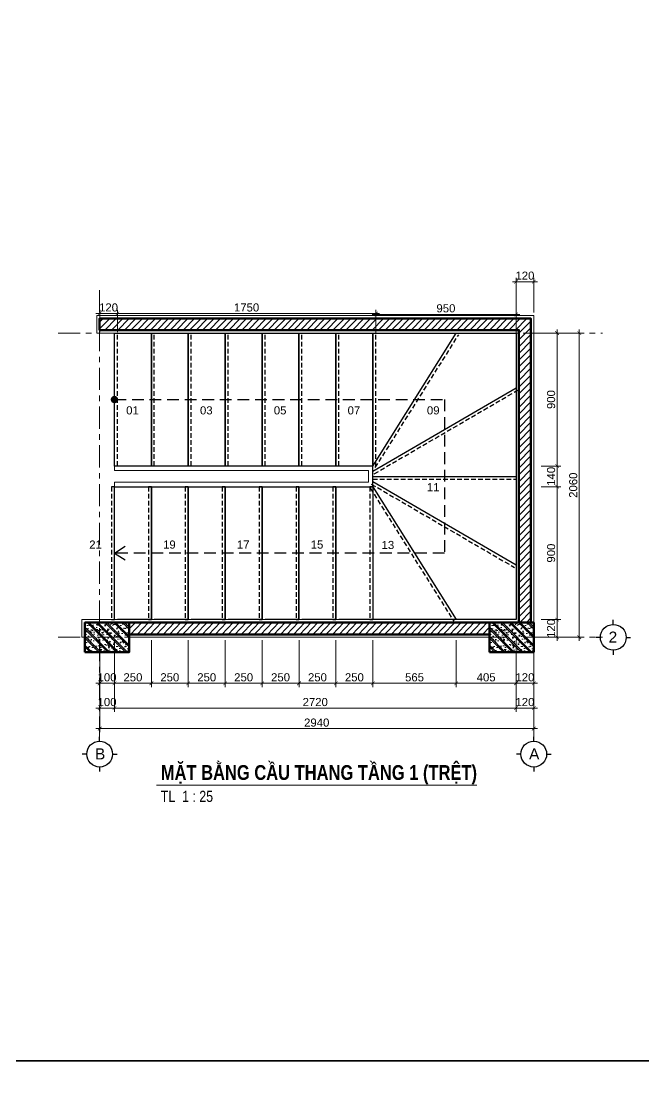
# Model space of a CAD drawing. Header units: millimetres. Extents: x 0 to 84000, y -29700 to 363007.
# Drawn here: x 42840 to 59707, y 147928 to 176658 of the extents above; entities that cross this region are included whole.
import ezdxf

# ---------------------------------------------------------------- set-up
doc = ezdxf.new("R2010")
doc.units = ezdxf.units.MM
doc.linetypes.add('DASHED', pattern=[19.05, 12.7, -6.35])
doc.linetypes.add('Grid Line', pattern=[10.5, 6, -1.5, 1.5, -1.5])
for name, color, linetype, lineweight in [('- Arc', 2, 'Continuous', 25), ('- Blur line', 8, 'Continuous', 13), ('- Border', 7, 'Continuous', 25), ('- Color 251', 251, 'Continuous', 13), ('- Column', 1, 'Continuous', 50), ('- Dash', 2, 'DASHED', 25), ('- Dims', 8, 'Continuous', 13), ('- Hatch', 251, 'Continuous', 13), ('- Text thin', 3, 'Continuous', 25), ('- Wall', 1, 'Continuous', 50), ('A-GLAZ', 151, 'Continuous', 18), ('G-ANNO-TTLB', 6, 'Continuous', 13), ('S-GRID', 1, 'Continuous', 13), ('S-GRID-IDEN', 1, 'Continuous', 25)]:
    doc.layers.add(name, color=color, linetype=linetype, lineweight=lineweight)
doc.layers.add('G-ANNO-NPLT', color=191, linetype='Continuous', plot=False)
doc.styles.add('Arial', font='arial.ttf')
doc.styles.add('Arial_4', font='arial.ttf', dxfattribs={"width": 0.8, "height": 3})
doc.styles.add('Arial_B_4', font='arialbd.ttf', dxfattribs={"width": 0.8, "height": 4})
doc.styles.add('R-Arial', font='arial.ttf')
doc.dimstyles.new('SC-25-100', dxfattribs={"dimtxt": 220, "dimasz": 100, "dimexe": 100, "dimexo": 200, "dimgap": 50, "dimtad": 1, "dimdec": 0, "dimlfac": 0.25, "dimzin": 0, "dimdsep": 46, "dimtxsty": 'R-Arial', "dimblk": 'ARCHTICK', "dimcen": 0.5, "dimdle": 100, "dimclrd": 256, "dimclre": 256, "dimclrt": 4, "dimadec": 0, "dimazin": 0, "dimtfac": 1, "dimtdec": 0, "dimtix": 1, "dimtmove": 0, "dimatfit": 3, "dimfxl": 1, "dimtolj": 1, "dimtzin": 0, "dimlwd": -1, "dimlwe": -1, "dimarcsym": 0})

# ---------------------------------------------------------------- blocks, each defined once
blk = doc.blocks.new('Grid - Gird_A3-A4-1669209-CD_MẶT ĐỨNG TRỤC C-A')
at = {"layer": 'S-GRID-IDEN'}
for p, q in [((-3520, -1552), (-3520, -1492)), ((-3695, -1727), (-3755, -1727)), ((-3345, -1727), (-3285, -1727)), ((-3520, -1902), (-3520, -1962))]:
    blk.add_line(p, q, dxfattribs=at)
blk.add_circle((-3520, -1727), 175, dxfattribs=at)
blk = doc.blocks.new('_ArchTick')
at = {"color": 0, "linetype": 'ByBlock', "const_width": 0.15}
blk.add_lwpolyline([(-0.5, -0.5), (0.5, 0.5)], dxfattribs=at)
blk = doc.blocks.new('*D331')
at = {"layer": '- Dims', "ltscale": 100, "transparency": 16777216}
for p, q in [((44966, 159893), (44966, 158622)), ((45366, 159893), (45366, 158622)), ((44966, 158722), (44866, 158722)), ((44966, 158722), (45366, 158722)), ((45366, 158722), (45466, 158722))]:
    blk.add_line(p, q, dxfattribs=at)
at = {"layer": 'Defpoints', "color": 0, "ltscale": 100, "transparency": 16777216}
for p in [(44966, 160093), (45366, 160093), (45366, 158722)]:
    blk.add_point(p, dxfattribs=at)
at = {"layer": '- Dims', "ltscale": 100, "transparency": 16777216, "xscale": 100, "yscale": 100, "zscale": 100}
blk.add_blockref('_ArchTick', (44966, 158722), dxfattribs=at)
at = {"layer": '- Dims', "ltscale": 100, "transparency": 16777216, "xscale": 100, "yscale": 100, "zscale": 100, "rotation": 180}
blk.add_blockref('_ArchTick', (45366, 158722), dxfattribs=at)
at = {"layer": '- Dims', "color": 4, "ltscale": 100, "transparency": 16777216, "insert": (45166, 158884), "char_height": 220, "attachment_point": 5, "style": 'R-Arial'}
blk.add_mtext('\\A1;100', dxfattribs=at)
blk = doc.blocks.new('*D332')
at = {"layer": '- Dims', "ltscale": 100, "transparency": 16777216}
for p, q in [((45366, 159893), (45366, 158622)), ((46366, 159893), (46366, 158622)), ((45266, 158722), (46466, 158722))]:
    blk.add_line(p, q, dxfattribs=at)
at = {"layer": 'Defpoints', "color": 0, "ltscale": 100, "transparency": 16777216}
for p in [(45366, 160093), (46366, 160093), (46366, 158722)]:
    blk.add_point(p, dxfattribs=at)
at = {"layer": '- Dims', "ltscale": 100, "transparency": 16777216, "xscale": 100, "yscale": 100, "zscale": 100, "rotation": 180}
blk.add_blockref('_ArchTick', (45366, 158722), dxfattribs=at)
at = {"layer": '- Dims', "ltscale": 100, "transparency": 16777216, "xscale": 100, "yscale": 100, "zscale": 100}
blk.add_blockref('_ArchTick', (46366, 158722), dxfattribs=at)
at = {"layer": '- Dims', "color": 4, "ltscale": 100, "transparency": 16777216, "insert": (45866, 158884), "char_height": 220, "attachment_point": 5, "style": 'R-Arial'}
blk.add_mtext('\\A1;250', dxfattribs=at)
blk = doc.blocks.new('*D333')
at = {"layer": '- Dims', "ltscale": 100, "transparency": 16777216}
for p, q in [((46366, 159893), (46366, 158622)), ((47366, 159893), (47366, 158622)), ((46266, 158722), (47466, 158722))]:
    blk.add_line(p, q, dxfattribs=at)
at = {"layer": 'Defpoints', "color": 0, "ltscale": 100, "transparency": 16777216}
for p in [(46366, 160093), (47366, 160093), (47366, 158722)]:
    blk.add_point(p, dxfattribs=at)
at = {"layer": '- Dims', "ltscale": 100, "transparency": 16777216, "xscale": 100, "yscale": 100, "zscale": 100, "rotation": 180}
blk.add_blockref('_ArchTick', (46366, 158722), dxfattribs=at)
at = {"layer": '- Dims', "ltscale": 100, "transparency": 16777216, "xscale": 100, "yscale": 100, "zscale": 100}
blk.add_blockref('_ArchTick', (47366, 158722), dxfattribs=at)
at = {"layer": '- Dims', "color": 4, "ltscale": 100, "transparency": 16777216, "insert": (46866, 158884), "char_height": 220, "attachment_point": 5, "style": 'R-Arial'}
blk.add_mtext('\\A1;250', dxfattribs=at)
blk = doc.blocks.new('*D334')
at = {"layer": '- Dims', "ltscale": 100, "transparency": 16777216}
for p, q in [((47366, 159893), (47366, 158622)), ((48366, 159893), (48366, 158622)), ((47266, 158722), (48466, 158722))]:
    blk.add_line(p, q, dxfattribs=at)
at = {"layer": 'Defpoints', "color": 0, "ltscale": 100, "transparency": 16777216}
for p in [(47366, 160093), (48366, 160093), (48366, 158722)]:
    blk.add_point(p, dxfattribs=at)
at = {"layer": '- Dims', "ltscale": 100, "transparency": 16777216, "xscale": 100, "yscale": 100, "zscale": 100, "rotation": 180}
blk.add_blockref('_ArchTick', (47366, 158722), dxfattribs=at)
at = {"layer": '- Dims', "ltscale": 100, "transparency": 16777216, "xscale": 100, "yscale": 100, "zscale": 100}
blk.add_blockref('_ArchTick', (48366, 158722), dxfattribs=at)
at = {"layer": '- Dims', "color": 4, "ltscale": 100, "transparency": 16777216, "insert": (47866, 158884), "char_height": 220, "attachment_point": 5, "style": 'R-Arial'}
blk.add_mtext('\\A1;250', dxfattribs=at)
blk = doc.blocks.new('*D335')
at = {"layer": '- Dims', "ltscale": 100, "transparency": 16777216}
for p, q in [((48366, 159893), (48366, 158622)), ((49366, 159893), (49366, 158622)), ((48266, 158722), (49466, 158722))]:
    blk.add_line(p, q, dxfattribs=at)
at = {"layer": 'Defpoints', "color": 0, "ltscale": 100, "transparency": 16777216}
for p in [(48366, 160093), (49366, 160093), (49366, 158722)]:
    blk.add_point(p, dxfattribs=at)
at = {"layer": '- Dims', "ltscale": 100, "transparency": 16777216, "xscale": 100, "yscale": 100, "zscale": 100, "rotation": 180}
blk.add_blockref('_ArchTick', (48366, 158722), dxfattribs=at)
at = {"layer": '- Dims', "ltscale": 100, "transparency": 16777216, "xscale": 100, "yscale": 100, "zscale": 100}
blk.add_blockref('_ArchTick', (49366, 158722), dxfattribs=at)
at = {"layer": '- Dims', "color": 4, "ltscale": 100, "transparency": 16777216, "insert": (48866, 158884), "char_height": 220, "attachment_point": 5, "style": 'R-Arial'}
blk.add_mtext('\\A1;250', dxfattribs=at)
blk = doc.blocks.new('*D336')
at = {"layer": '- Dims', "ltscale": 100, "transparency": 16777216}
for p, q in [((49366, 159893), (49366, 158622)), ((50366, 159893), (50366, 158622)), ((49266, 158722), (50466, 158722))]:
    blk.add_line(p, q, dxfattribs=at)
at = {"layer": 'Defpoints', "color": 0, "ltscale": 100, "transparency": 16777216}
for p in [(49366, 160093), (50366, 160093), (50366, 158722)]:
    blk.add_point(p, dxfattribs=at)
at = {"layer": '- Dims', "ltscale": 100, "transparency": 16777216, "xscale": 100, "yscale": 100, "zscale": 100, "rotation": 180}
blk.add_blockref('_ArchTick', (49366, 158722), dxfattribs=at)
at = {"layer": '- Dims', "ltscale": 100, "transparency": 16777216, "xscale": 100, "yscale": 100, "zscale": 100}
blk.add_blockref('_ArchTick', (50366, 158722), dxfattribs=at)
at = {"layer": '- Dims', "color": 4, "ltscale": 100, "transparency": 16777216, "insert": (49866, 158884), "char_height": 220, "attachment_point": 5, "style": 'R-Arial'}
blk.add_mtext('\\A1;250', dxfattribs=at)
blk = doc.blocks.new('*D337')
at = {"layer": '- Dims', "ltscale": 100, "transparency": 16777216}
for p, q in [((50366, 159893), (50366, 158622)), ((51366, 159893), (51366, 158622)), ((50266, 158722), (51466, 158722))]:
    blk.add_line(p, q, dxfattribs=at)
at = {"layer": 'Defpoints', "color": 0, "ltscale": 100, "transparency": 16777216}
for p in [(50366, 160093), (51366, 160093), (51366, 158722)]:
    blk.add_point(p, dxfattribs=at)
at = {"layer": '- Dims', "ltscale": 100, "transparency": 16777216, "xscale": 100, "yscale": 100, "zscale": 100, "rotation": 180}
blk.add_blockref('_ArchTick', (50366, 158722), dxfattribs=at)
at = {"layer": '- Dims', "ltscale": 100, "transparency": 16777216, "xscale": 100, "yscale": 100, "zscale": 100}
blk.add_blockref('_ArchTick', (51366, 158722), dxfattribs=at)
at = {"layer": '- Dims', "color": 4, "ltscale": 100, "transparency": 16777216, "insert": (50866, 158884), "char_height": 220, "attachment_point": 5, "style": 'R-Arial'}
blk.add_mtext('\\A1;250', dxfattribs=at)
blk = doc.blocks.new('*D338')
at = {"layer": '- Dims', "ltscale": 100, "transparency": 16777216}
for p, q in [((51366, 159893), (51366, 158622)), ((52366, 159893), (52366, 158622)), ((51266, 158722), (52466, 158722))]:
    blk.add_line(p, q, dxfattribs=at)
at = {"layer": 'Defpoints', "color": 0, "ltscale": 100, "transparency": 16777216}
for p in [(51366, 160093), (52366, 160093), (52366, 158722)]:
    blk.add_point(p, dxfattribs=at)
at = {"layer": '- Dims', "ltscale": 100, "transparency": 16777216, "xscale": 100, "yscale": 100, "zscale": 100, "rotation": 180}
blk.add_blockref('_ArchTick', (51366, 158722), dxfattribs=at)
at = {"layer": '- Dims', "ltscale": 100, "transparency": 16777216, "xscale": 100, "yscale": 100, "zscale": 100}
blk.add_blockref('_ArchTick', (52366, 158722), dxfattribs=at)
at = {"layer": '- Dims', "color": 4, "ltscale": 100, "transparency": 16777216, "insert": (51866, 158884), "char_height": 220, "attachment_point": 5, "style": 'R-Arial'}
blk.add_mtext('\\A1;250', dxfattribs=at)
blk = doc.blocks.new('*D339')
at = {"layer": '- Dims', "ltscale": 100, "transparency": 16777216}
for p, q in [((52366, 159893), (52366, 158622)), ((54626, 159893), (54626, 158622)), ((52266, 158722), (54726, 158722))]:
    blk.add_line(p, q, dxfattribs=at)
at = {"layer": 'Defpoints', "color": 0, "ltscale": 100, "transparency": 16777216}
for p in [(52366, 160093), (54626, 160093), (54626, 158722)]:
    blk.add_point(p, dxfattribs=at)
at = {"layer": '- Dims', "ltscale": 100, "transparency": 16777216, "xscale": 100, "yscale": 100, "zscale": 100, "rotation": 180}
blk.add_blockref('_ArchTick', (52366, 158722), dxfattribs=at)
at = {"layer": '- Dims', "ltscale": 100, "transparency": 16777216, "xscale": 100, "yscale": 100, "zscale": 100}
blk.add_blockref('_ArchTick', (54626, 158722), dxfattribs=at)
at = {"layer": '- Dims', "color": 4, "ltscale": 100, "transparency": 16777216, "insert": (53496, 158884), "char_height": 220, "attachment_point": 5, "style": 'R-Arial'}
blk.add_mtext('\\A1;565', dxfattribs=at)
blk = doc.blocks.new('*D340')
at = {"layer": '- Dims', "ltscale": 100, "transparency": 16777216}
for p, q in [((54626, 159893), (54626, 158622)), ((56246, 159893), (56246, 158622)), ((54526, 158722), (56346, 158722))]:
    blk.add_line(p, q, dxfattribs=at)
at = {"layer": 'Defpoints', "color": 0, "ltscale": 100, "transparency": 16777216}
for p in [(54626, 160093), (56246, 160093), (56246, 158722)]:
    blk.add_point(p, dxfattribs=at)
at = {"layer": '- Dims', "ltscale": 100, "transparency": 16777216, "xscale": 100, "yscale": 100, "zscale": 100, "rotation": 180}
blk.add_blockref('_ArchTick', (54626, 158722), dxfattribs=at)
at = {"layer": '- Dims', "ltscale": 100, "transparency": 16777216, "xscale": 100, "yscale": 100, "zscale": 100}
blk.add_blockref('_ArchTick', (56246, 158722), dxfattribs=at)
at = {"layer": '- Dims', "color": 4, "ltscale": 100, "transparency": 16777216, "insert": (55436, 158884), "char_height": 220, "attachment_point": 5, "style": 'R-Arial'}
blk.add_mtext('\\A1;405', dxfattribs=at)
blk = doc.blocks.new('*D341')
at = {"layer": '- Dims', "ltscale": 100, "transparency": 16777216}
for p, q in [((56246, 159893), (56246, 158622)), ((56726, 159893), (56726, 158622)), ((56246, 158722), (56146, 158722)), ((56246, 158722), (56726, 158722)), ((56726, 158722), (56826, 158722))]:
    blk.add_line(p, q, dxfattribs=at)
at = {"layer": 'Defpoints', "color": 0, "ltscale": 100, "transparency": 16777216}
for p in [(56246, 160093), (56726, 160093), (56726, 158722)]:
    blk.add_point(p, dxfattribs=at)
at = {"layer": '- Dims', "ltscale": 100, "transparency": 16777216, "xscale": 100, "yscale": 100, "zscale": 100}
blk.add_blockref('_ArchTick', (56246, 158722), dxfattribs=at)
at = {"layer": '- Dims', "ltscale": 100, "transparency": 16777216, "xscale": 100, "yscale": 100, "zscale": 100, "rotation": 180}
blk.add_blockref('_ArchTick', (56726, 158722), dxfattribs=at)
at = {"layer": '- Dims', "color": 4, "ltscale": 100, "transparency": 16777216, "insert": (56486, 158884), "char_height": 220, "attachment_point": 5, "style": 'R-Arial'}
blk.add_mtext('\\A1;120', dxfattribs=at)
blk = doc.blocks.new('*D342')
at = {"layer": '- Dims', "ltscale": 100, "transparency": 16777216}
for p, q in [((44966, 159893), (44966, 157952)), ((45366, 159893), (45366, 157952)), ((44966, 158052), (44866, 158052)), ((44966, 158052), (45366, 158052)), ((45366, 158052), (45466, 158052))]:
    blk.add_line(p, q, dxfattribs=at)
at = {"layer": 'Defpoints', "color": 0, "ltscale": 100, "transparency": 16777216}
for p in [(44966, 160093), (45366, 160093), (45366, 158052)]:
    blk.add_point(p, dxfattribs=at)
at = {"layer": '- Dims', "ltscale": 100, "transparency": 16777216, "xscale": 100, "yscale": 100, "zscale": 100}
blk.add_blockref('_ArchTick', (44966, 158052), dxfattribs=at)
at = {"layer": '- Dims', "ltscale": 100, "transparency": 16777216, "xscale": 100, "yscale": 100, "zscale": 100, "rotation": 180}
blk.add_blockref('_ArchTick', (45366, 158052), dxfattribs=at)
at = {"layer": '- Dims', "color": 4, "ltscale": 100, "transparency": 16777216, "insert": (45166, 158214), "char_height": 220, "attachment_point": 5, "style": 'R-Arial'}
blk.add_mtext('\\A1;100', dxfattribs=at)
blk = doc.blocks.new('*D343')
at = {"layer": '- Dims', "ltscale": 100, "transparency": 16777216}
for p, q in [((45366, 159893), (45366, 157952)), ((56246, 159893), (56246, 157952)), ((45266, 158052), (56346, 158052))]:
    blk.add_line(p, q, dxfattribs=at)
at = {"layer": 'Defpoints', "color": 0, "ltscale": 100, "transparency": 16777216}
for p in [(45366, 160093), (56246, 160093), (56246, 158052)]:
    blk.add_point(p, dxfattribs=at)
at = {"layer": '- Dims', "ltscale": 100, "transparency": 16777216, "xscale": 100, "yscale": 100, "zscale": 100, "rotation": 180}
blk.add_blockref('_ArchTick', (45366, 158052), dxfattribs=at)
at = {"layer": '- Dims', "ltscale": 100, "transparency": 16777216, "xscale": 100, "yscale": 100, "zscale": 100}
blk.add_blockref('_ArchTick', (56246, 158052), dxfattribs=at)
at = {"layer": '- Dims', "color": 4, "ltscale": 100, "transparency": 16777216, "insert": (50806, 158214), "char_height": 220, "attachment_point": 5, "style": 'R-Arial'}
blk.add_mtext('\\A1;2720', dxfattribs=at)
blk = doc.blocks.new('*D344')
at = {"layer": '- Dims', "ltscale": 100, "transparency": 16777216}
for p, q in [((56246, 159893), (56246, 157952)), ((56726, 159893), (56726, 157952)), ((56246, 158052), (56146, 158052)), ((56246, 158052), (56726, 158052)), ((56726, 158052), (56826, 158052))]:
    blk.add_line(p, q, dxfattribs=at)
at = {"layer": 'Defpoints', "color": 0, "ltscale": 100, "transparency": 16777216}
for p in [(56246, 160093), (56726, 160093), (56726, 158052)]:
    blk.add_point(p, dxfattribs=at)
at = {"layer": '- Dims', "ltscale": 100, "transparency": 16777216, "xscale": 100, "yscale": 100, "zscale": 100}
blk.add_blockref('_ArchTick', (56246, 158052), dxfattribs=at)
at = {"layer": '- Dims', "ltscale": 100, "transparency": 16777216, "xscale": 100, "yscale": 100, "zscale": 100, "rotation": 180}
blk.add_blockref('_ArchTick', (56726, 158052), dxfattribs=at)
at = {"layer": '- Dims', "color": 4, "ltscale": 100, "transparency": 16777216, "insert": (56486, 158214), "char_height": 220, "attachment_point": 5, "style": 'R-Arial'}
blk.add_mtext('\\A1;120', dxfattribs=at)
blk = doc.blocks.new('*D345')
at = {"layer": '- Dims', "ltscale": 100, "transparency": 16777216}
for p, q in [((44966, 159893), (44966, 157395)), ((56726, 159893), (56726, 157395)), ((44866, 157495), (56826, 157495))]:
    blk.add_line(p, q, dxfattribs=at)
at = {"layer": 'Defpoints', "color": 0, "ltscale": 100, "transparency": 16777216}
for p in [(44966, 160093), (56726, 160093), (56726, 157495)]:
    blk.add_point(p, dxfattribs=at)
at = {"layer": '- Dims', "ltscale": 100, "transparency": 16777216, "xscale": 100, "yscale": 100, "zscale": 100, "rotation": 180}
blk.add_blockref('_ArchTick', (44966, 157495), dxfattribs=at)
at = {"layer": '- Dims', "ltscale": 100, "transparency": 16777216, "xscale": 100, "yscale": 100, "zscale": 100}
blk.add_blockref('_ArchTick', (56726, 157495), dxfattribs=at)
at = {"layer": '- Dims', "color": 4, "ltscale": 100, "transparency": 16777216, "insert": (50846, 157657), "char_height": 220, "attachment_point": 5, "style": 'R-Arial'}
blk.add_mtext('\\A1;2940', dxfattribs=at)
blk = doc.blocks.new('*D346')
at = {"layer": '- Dims', "ltscale": 100, "transparency": 16777216}
for p, q in [((56926, 168209), (57459, 168209)), ((57359, 168309), (57359, 164509)), ((56926, 164609), (57459, 164609))]:
    blk.add_line(p, q, dxfattribs=at)
at = {"layer": 'Defpoints', "color": 0, "ltscale": 100, "transparency": 16777216}
for p in [(56726, 168209), (56726, 164609), (57359, 164609)]:
    blk.add_point(p, dxfattribs=at)
at = {"layer": '- Dims', "ltscale": 100, "transparency": 16777216, "xscale": 100, "yscale": 100, "zscale": 100}
for p, rotation in [((57359, 168209), 90), ((57359, 164609), 270)]:
    blk.add_blockref('_ArchTick', p, dxfattribs=dict(at, rotation=rotation))
at = {"layer": '- Dims', "color": 4, "ltscale": 100, "transparency": 16777216, "insert": (57196, 166409), "char_height": 220, "attachment_point": 5, "rotation": 90, "style": 'R-Arial'}
blk.add_mtext('\\A1;900', dxfattribs=at)
blk = doc.blocks.new('*D347')
at = {"layer": '- Dims', "ltscale": 100, "transparency": 16777216}
for p, q in [((57359, 164609), (57359, 164709)), ((56926, 164609), (57459, 164609)), ((57359, 164609), (57359, 164049)), ((56926, 164049), (57459, 164049)), ((57359, 164049), (57359, 163949))]:
    blk.add_line(p, q, dxfattribs=at)
at = {"layer": 'Defpoints', "color": 0, "ltscale": 100, "transparency": 16777216}
for p in [(56726, 164609), (56726, 164049), (57359, 164049)]:
    blk.add_point(p, dxfattribs=at)
at = {"layer": '- Dims', "ltscale": 100, "transparency": 16777216, "xscale": 100, "yscale": 100, "zscale": 100}
for p, rotation in [((57359, 164609), 270), ((57359, 164049), 90)]:
    blk.add_blockref('_ArchTick', p, dxfattribs=dict(at, rotation=rotation))
at = {"layer": '- Dims', "color": 4, "ltscale": 100, "transparency": 16777216, "insert": (57196, 164329), "char_height": 220, "attachment_point": 5, "rotation": 90, "style": 'R-Arial'}
blk.add_mtext('\\A1;140', dxfattribs=at)
blk = doc.blocks.new('*D348')
at = {"layer": '- Dims', "ltscale": 100, "transparency": 16777216}
for p, q in [((56926, 164049), (57459, 164049)), ((57359, 164149), (57359, 160349)), ((56926, 160449), (57459, 160449))]:
    blk.add_line(p, q, dxfattribs=at)
at = {"layer": 'Defpoints', "color": 0, "ltscale": 100, "transparency": 16777216}
for p in [(56726, 164049), (56726, 160449), (57359, 160449)]:
    blk.add_point(p, dxfattribs=at)
at = {"layer": '- Dims', "ltscale": 100, "transparency": 16777216, "xscale": 100, "yscale": 100, "zscale": 100}
for p, rotation in [((57359, 164049), 90), ((57359, 160449), 270)]:
    blk.add_blockref('_ArchTick', p, dxfattribs=dict(at, rotation=rotation))
at = {"layer": '- Dims', "color": 4, "ltscale": 100, "transparency": 16777216, "insert": (57196, 162249), "char_height": 220, "attachment_point": 5, "rotation": 90, "style": 'R-Arial'}
blk.add_mtext('\\A1;900', dxfattribs=at)
blk = doc.blocks.new('*D349')
at = {"layer": '- Dims', "ltscale": 100, "transparency": 16777216}
for p, q in [((56926, 160449), (57459, 160449)), ((57359, 160449), (57359, 160549)), ((57359, 160449), (57359, 159969)), ((56926, 159969), (57459, 159969)), ((57359, 159969), (57359, 159869))]:
    blk.add_line(p, q, dxfattribs=at)
at = {"layer": 'Defpoints', "color": 0, "ltscale": 100, "transparency": 16777216}
for p in [(56726, 160449), (56726, 159969), (57359, 159969)]:
    blk.add_point(p, dxfattribs=at)
at = {"layer": '- Dims', "ltscale": 100, "transparency": 16777216, "xscale": 100, "yscale": 100, "zscale": 100}
for p, rotation in [((57359, 160449), 270), ((57359, 159969), 90)]:
    blk.add_blockref('_ArchTick', p, dxfattribs=dict(at, rotation=rotation))
at = {"layer": '- Dims', "color": 4, "ltscale": 100, "transparency": 16777216, "insert": (57196, 160209), "char_height": 220, "attachment_point": 5, "rotation": 90, "style": 'R-Arial'}
blk.add_mtext('\\A1;120', dxfattribs=at)
blk = doc.blocks.new('*D350')
at = {"layer": '- Dims', "ltscale": 100, "transparency": 16777216}
for p, q in [((56926, 168209), (58059, 168209)), ((57959, 168309), (57959, 159869)), ((56926, 159969), (58059, 159969))]:
    blk.add_line(p, q, dxfattribs=at)
at = {"layer": 'Defpoints', "color": 0, "ltscale": 100, "transparency": 16777216}
for p in [(56726, 168209), (56726, 159969), (57959, 159969)]:
    blk.add_point(p, dxfattribs=at)
at = {"layer": '- Dims', "ltscale": 100, "transparency": 16777216, "xscale": 100, "yscale": 100, "zscale": 100}
for p, rotation in [((57959, 168209), 90), ((57959, 159969), 270)]:
    blk.add_blockref('_ArchTick', p, dxfattribs=dict(at, rotation=rotation))
at = {"layer": '- Dims', "color": 4, "ltscale": 100, "transparency": 16777216, "insert": (57796, 164089), "char_height": 220, "attachment_point": 5, "rotation": 90, "style": 'R-Arial'}
blk.add_mtext('\\A1;2060', dxfattribs=at)
blk = doc.blocks.new('*D382')
at = {"layer": '- Dims', "ltscale": 100, "transparency": 16777216}
for p, q in [((44966, 168741), (44866, 168741)), ((44966, 168236), (44966, 168841)), ((44966, 168741), (45446, 168741)), ((45446, 168236), (45446, 168841)), ((45446, 168741), (45546, 168741))]:
    blk.add_line(p, q, dxfattribs=at)
at = {"layer": 'Defpoints', "color": 0, "ltscale": 100, "transparency": 16777216}
for p in [(45446, 168741), (44966, 168036), (45446, 168036)]:
    blk.add_point(p, dxfattribs=at)
at = {"layer": '- Dims', "ltscale": 100, "transparency": 16777216, "xscale": 100, "yscale": 100, "zscale": 100}
blk.add_blockref('_ArchTick', (44966, 168741), dxfattribs=at)
at = {"layer": '- Dims', "ltscale": 100, "transparency": 16777216, "xscale": 100, "yscale": 100, "zscale": 100, "rotation": 180}
blk.add_blockref('_ArchTick', (45446, 168741), dxfattribs=at)
at = {"layer": '- Dims', "color": 4, "ltscale": 100, "transparency": 16777216, "insert": (45206, 168903), "char_height": 220, "attachment_point": 5, "style": 'R-Arial'}
blk.add_mtext('\\A1;120', dxfattribs=at)
blk = doc.blocks.new('*D383')
at = {"layer": '- Dims', "ltscale": 100, "transparency": 16777216}
for p, q in [((45346, 168741), (52546, 168741)), ((45446, 168236), (45446, 168841)), ((52446, 168213), (52446, 168841))]:
    blk.add_line(p, q, dxfattribs=at)
at = {"layer": 'Defpoints', "color": 0, "ltscale": 100, "transparency": 16777216}
for p in [(52446, 168741), (45446, 168036), (52446, 168013)]:
    blk.add_point(p, dxfattribs=at)
at = {"layer": '- Dims', "ltscale": 100, "transparency": 16777216, "xscale": 100, "yscale": 100, "zscale": 100, "rotation": 180}
blk.add_blockref('_ArchTick', (45446, 168741), dxfattribs=at)
at = {"layer": '- Dims', "ltscale": 100, "transparency": 16777216, "xscale": 100, "yscale": 100, "zscale": 100}
blk.add_blockref('_ArchTick', (52446, 168741), dxfattribs=at)
at = {"layer": '- Dims', "color": 4, "ltscale": 100, "transparency": 16777216, "insert": (48946, 168903), "char_height": 220, "attachment_point": 5, "style": 'R-Arial'}
blk.add_mtext('\\A1;1750', dxfattribs=at)
blk = doc.blocks.new('*D384')
at = {"layer": '- Dims', "ltscale": 100, "transparency": 16777216}
for p, q in [((52346, 168717), (56346, 168717)), ((52446, 168213), (52446, 168817)), ((56246, 168000), (56246, 168817))]:
    blk.add_line(p, q, dxfattribs=at)
at = {"layer": 'Defpoints', "color": 0, "ltscale": 100, "transparency": 16777216}
for p in [(56246, 168717), (52446, 168013), (56246, 167800)]:
    blk.add_point(p, dxfattribs=at)
at = {"layer": '- Dims', "ltscale": 100, "transparency": 16777216, "xscale": 100, "yscale": 100, "zscale": 100, "rotation": 180}
blk.add_blockref('_ArchTick', (52446, 168717), dxfattribs=at)
at = {"layer": '- Dims', "ltscale": 100, "transparency": 16777216, "xscale": 100, "yscale": 100, "zscale": 100}
blk.add_blockref('_ArchTick', (56246, 168717), dxfattribs=at)
at = {"layer": '- Dims', "color": 4, "ltscale": 100, "transparency": 16777216, "insert": (54346, 168879), "char_height": 220, "attachment_point": 5, "style": 'R-Arial'}
blk.add_mtext('\\A1;950', dxfattribs=at)
blk = doc.blocks.new('*D385')
at = {"layer": '- Dims', "ltscale": 100, "transparency": 16777216}
for p, q in [((56246, 169602), (56146, 169602)), ((56246, 168000), (56246, 169702)), ((56246, 169602), (56726, 169602)), ((56726, 169098), (56726, 169702)), ((56726, 169602), (56826, 169602))]:
    blk.add_line(p, q, dxfattribs=at)
at = {"layer": 'Defpoints', "color": 0, "ltscale": 100, "transparency": 16777216}
for p in [(56726, 169602), (56726, 168898), (56246, 167800)]:
    blk.add_point(p, dxfattribs=at)
at = {"layer": '- Dims', "ltscale": 100, "transparency": 16777216, "xscale": 100, "yscale": 100, "zscale": 100}
blk.add_blockref('_ArchTick', (56246, 169602), dxfattribs=at)
at = {"layer": '- Dims', "ltscale": 100, "transparency": 16777216, "xscale": 100, "yscale": 100, "zscale": 100, "rotation": 180}
blk.add_blockref('_ArchTick', (56726, 169602), dxfattribs=at)
at = {"layer": '- Dims', "color": 4, "ltscale": 100, "transparency": 16777216, "insert": (56486, 169764), "char_height": 220, "attachment_point": 5, "style": 'R-Arial'}
blk.add_mtext('\\A1;120', dxfattribs=at)

msp = doc.modelspace()

# ---------------------------------------------------------------- hatches: boundary and pattern name
at = {"layer": '- Blur line'}
h = msp.add_hatch(dxfattribs=at)
h.set_pattern_fill('CHAU-02', color=256, scale=40, angle=180, style=0, pattern_type=2)
h.set_pattern_definition([(230, (-336562.4, -2012095.13), (-286.904073, 25.100854), [30, -330]), (175, (-336562.4, -2012095.13), (55.500533, -300.876853), [24, -264]), (280.4514, (-336586.3, -2012093.03), (-231.403753, -275.775817), [25.496076, -280.456845]), (226.1842, (-336562.4, -2012175.13), (-426.89642, 66.207606), [45, -495]), (276.6356, (-336597.96, -2012169.6), (-373.86508, -389.64715), [38.244115, -420.6852]), (171.1842, (-336562.4, -2012175.13), (-373.86478, -389.64744), [36, -396]), (201, (-336602.4, -2012155.13), (-238.76282, 161.047556), [30, -330]), (46, (-336602.4, -2012155.13), (-268.75285, 146.215924), [24, -264]), (251.4514, (-336622.3, -2012141.7), (-336.08905, -129.0122), [25.496076, -280.456845]), (247.5, (-336562.39, -2012095.13), (62.3664733, -117.7497847), [0, -260.8, 0, -268, 0, -265]), (184.5, (-336562.39, -2012095.13), (-113.34037, -152.041275), [0, -152.8, 0, -254.8, 0, -101]), (147.5, (-336473.19, -2012095.13), (-213.5289745, 9.0219487), [0, -100, 0, -312, 0, -414]), (137.5, (-336433.19, -2012095.13), (-233.274468, -40.041993), [0, -130, 0, -207.2, 0, -294]), (135, (-336562.39, -2012095.13), (-120.208153, -120.208153), []), (135, (-336562.39, -2012144.13), (-120.208153, -120.208153), [])])
h.paths.add_polyline_path([(44565.5, 159568.9), (44565.5, 160368.9), (45765.5, 160368.9), (45765.5, 159568.9)])
h = msp.add_hatch(dxfattribs=at)
h.set_pattern_fill('CHAU-02', color=256, scale=40, angle=180, style=0, pattern_type=2)
h.set_pattern_definition([(230, (-325602.4, -2012095.13), (-286.904073, 25.100854), [30, -330]), (175, (-325602.4, -2012095.13), (55.500533, -300.876853), [24, -264]), (280.4514, (-325626.3, -2012093.03), (-231.403753, -275.775817), [25.496076, -280.456845]), (226.1842, (-325602.4, -2012175.13), (-426.89642, 66.207606), [45, -495]), (276.6356, (-325637.96, -2012169.6), (-373.86508, -389.64715), [38.244115, -420.6852]), (171.1842, (-325602.4, -2012175.13), (-373.86478, -389.64744), [36, -396]), (201, (-325642.4, -2012155.13), (-238.76282, 161.047556), [30, -330]), (46, (-325642.4, -2012155.13), (-268.75285, 146.215924), [24, -264]), (251.4514, (-325662.3, -2012141.7), (-336.08905, -129.0122), [25.496076, -280.456845]), (247.5, (-325602.39, -2012095.13), (62.3664733, -117.7497847), [0, -260.8, 0, -268, 0, -265]), (184.5, (-325602.39, -2012095.13), (-113.34037, -152.041275), [0, -152.8, 0, -254.8, 0, -101]), (147.5, (-325513.19, -2012095.13), (-213.5289745, 9.0219487), [0, -100, 0, -312, 0, -414]), (137.5, (-325473.19, -2012095.13), (-233.274468, -40.041993), [0, -130, 0, -207.2, 0, -294]), (135, (-325602.39, -2012095.13), (-120.208153, -120.208153), []), (135, (-325602.39, -2012144.13), (-120.208153, -120.208153), [])])
h.paths.add_polyline_path([(55525.5, 159568.9), (55525.5, 160368.9), (56725.5, 160368.9), (56725.5, 159568.9)])
at = {"layer": '- Hatch', "ltscale": 100}
h = msp.add_hatch(dxfattribs=at)
h.set_pattern_fill('ANSI31', color=256, scale=40, angle=1)
h.set_pattern_definition([(46, (-138087.31, -514855.2), (-91.356155, 88.221613), [])])
h.paths.add_polyline_path([(55525.5, 160048.9), (55525.5, 160368.9), (45765.5, 160368.9), (45765.5, 160048.9)])
h.paths.add_polyline_path([(56645.5, 168608.9), (44965.5, 168608.9), (44965.5, 168288.9), (56325.5, 168288.9), (56325.5, 160368.9), (56645.5, 160368.9), (56645.5, 160448.9)])

# ---------------------------------------------------------------- linework, layer by layer
at = {"layer": '- Arc', "ltscale": 100, "const_width": 100}
msp.add_lwpolyline([(45315.5, 166408.9, 1), (45415.5, 166408.9, 1)], format="xyb", close=True, dxfattribs=at)
at = {"layer": '- Arc', "ltscale": 100}
for points in [[(45365.5, 162248.9), (45659.9, 162434.2)], [(45365.5, 162248.9), (45659.9, 162063.6)]]:
    msp.add_lwpolyline(points, dxfattribs=at)
at = {"layer": '- Border', "ltscale": 100}
for points in [[(45365.5, 164608.9), (45365.5, 168208.9), (46365.5, 168208.9), (46365.5, 164608.9), (45365.5, 164608.9)], [(46365.5, 164608.9), (46365.5, 168208.9), (47365.5, 168208.9), (47365.5, 164608.9), (46365.5, 164608.9)], [(47365.5, 164608.9), (47365.5, 168208.9), (48365.5, 168208.9), (48365.5, 164608.9), (47365.5, 164608.9)], [(48365.5, 164608.9), (48365.5, 168208.9), (49365.5, 168208.9), (49365.5, 164608.9), (48365.5, 164608.9)], [(49365.5, 164608.9), (49365.5, 168208.9), (50365.5, 168208.9), (50365.5, 164608.9), (49365.5, 164608.9)], [(50365.5, 164608.9), (50365.5, 168208.9), (51365.5, 168208.9), (51365.5, 164608.9), (50365.5, 164608.9)], [(51365.5, 164608.9), (51365.5, 168208.9), (52365.5, 168208.9), (52365.5, 164608.9), (51365.5, 164608.9)], [(52365.5, 168208.9), (56245.5, 168208.9), (56245.5, 160448.9), (52365.5, 160448.9)], [(52365.5, 164608.9), (54625.5, 168208.9)], [(52365.5, 164048.9), (52365.5, 168208.9)], [(52365.5, 164468.9), (56245.5, 166728.9)], [(45365.5, 160448.9), (45365.5, 164048.9), (46365.5, 164048.9), (46365.5, 160448.9), (45445.5, 160448.9)], [(46365.5, 160448.9), (46365.5, 164048.9), (47365.5, 164048.9), (47365.5, 160448.9), (46445.5, 160448.9)], [(46365.5, 164048.9), (46365.5, 160448.9)], [(47365.5, 160448.9), (47365.5, 164048.9), (48365.5, 164048.9), (48365.5, 160448.9), (47445.5, 160448.9)], [(47365.5, 164048.9), (47365.5, 160448.9)], [(48365.5, 160448.9), (48365.5, 164048.9), (49365.5, 164048.9), (49365.5, 160448.9), (48445.5, 160448.9)], [(48365.5, 164048.9), (48365.5, 160448.9)], [(49365.5, 160448.9), (49365.5, 164048.9), (50365.5, 164048.9), (50365.5, 160448.9), (49445.5, 160448.9)], [(49365.5, 164048.9), (49365.5, 160448.9)], [(50365.5, 160448.9), (50365.5, 164048.9), (51365.5, 164048.9), (51365.5, 160448.9), (50445.5, 160448.9)], [(50365.5, 164048.9), (50365.5, 160448.9)], [(51365.5, 160448.9), (51365.5, 164048.9), (52365.5, 164048.9), (52365.5, 160448.9), (51445.5, 160448.9)], [(51365.5, 164048.9), (51365.5, 160448.9)], [(52365.5, 164328.9), (56245.5, 164328.9)], [(52365.5, 164188.9), (56245.5, 161928.9)], [(52365.5, 164048.9), (54625.5, 160448.9)], [(52365.5, 164048.9), (52365.5, 160448.9)]]:
    msp.add_lwpolyline(points, dxfattribs=at)
at = {"layer": '- Color 251', "ltscale": 100}
for points in [[(56245.5, 168208.9), (44885.5, 168208.9), (44885.5, 168688.9), (56725.5, 168688.9), (56725.5, 168208.9)], [(56245.5, 160448.9), (56245.5, 168208.9)], [(56725.5, 168208.9), (56725.5, 159968.9)], [(44565.5, 159968.9), (44485.5, 159968.9), (44485.5, 160448.9), (56245.5, 160448.9)], [(56725.5, 160448.9), (56725.5, 159968.9)], [(55525.5, 159968.9), (45765.5, 159968.9)]]:
    msp.add_lwpolyline(points, dxfattribs=at)
at = {"layer": '- Column', "ltscale": 100}
for points in [[(44565.5, 159568.9), (44565.5, 160368.9), (45765.5, 160368.9), (45765.5, 159568.9)], [(55525.5, 159568.9), (55525.5, 160368.9), (56725.5, 160368.9), (56725.5, 159568.9)]]:
    msp.add_lwpolyline(points, close=True, dxfattribs=at)
at = {"layer": '- Dash', "color": 251, "ltscale": 10}
for p, q in [((45445.5, 164608.9), (45445.5, 168208.9)), ((46445.5, 164608.9), (46445.5, 168208.9)), ((47445.5, 164608.9), (47445.5, 168208.9)), ((48445.5, 164608.9), (48445.5, 168208.9)), ((49445.5, 164608.9), (49445.5, 168208.9)), ((50445.5, 164608.9), (50445.5, 168208.9)), ((51445.5, 164608.9), (51445.5, 168208.9)), ((52445.5, 164608.9), (52445.5, 168208.9))]:
    msp.add_line(p, q, dxfattribs=at)
for points in [[(52433.3, 164566.4), (54693.3, 168166.4)], [(52405.8, 164399.8), (56285.8, 166659.8)], [(45365.5, 164048.9), (45285.5, 164048.9), (45285.5, 160448.9), (45365.5, 160448.9)], [(46365.5, 164048.9), (46285.5, 164048.9), (46285.5, 160448.9), (46365.5, 160448.9)], [(47365.5, 164048.9), (47285.5, 164048.9), (47285.5, 160448.9), (47365.5, 160448.9)], [(48365.5, 164048.9), (48285.5, 164048.9), (48285.5, 160448.9), (48365.5, 160448.9)], [(49365.5, 164048.9), (49285.5, 164048.9), (49285.5, 160448.9), (49365.5, 160448.9)], [(50365.5, 164048.9), (50285.5, 164048.9), (50285.5, 160448.9), (50365.5, 160448.9)], [(51365.5, 164048.9), (51285.5, 164048.9), (51285.5, 160448.9), (51365.5, 160448.9)], [(52365.5, 164048.9), (52285.5, 164048.9), (52285.5, 160448.9), (52365.5, 160448.9)], [(52325.2, 164119.8), (56205.2, 161859.8)], [(52365.5, 164248.9), (56245.5, 164248.9)], [(52297.7, 164006.4), (54557.7, 160406.4)]]:
    msp.add_lwpolyline(points, dxfattribs=at)
at = {"layer": '- Dash', "ltscale": 25}
msp.add_lwpolyline([(45365.5, 166408.9), (54305.5, 166408.9), (54305.5, 162248.9), (45365.5, 162248.9)], dxfattribs=at)
at = {"layer": '- Wall', "ltscale": 100}
for points in [[(44565.5, 160048.9), (44565.5, 160368.9), (56325.5, 160368.9), (56325.5, 168288.9), (44965.5, 168288.9), (44965.5, 168608.9), (56645.5, 168608.9), (56645.5, 160368.9)], [(56645.5, 160448.9), (56645.5, 160368.9)], [(55525.5, 160048.9), (45765.5, 160048.9)]]:
    msp.add_lwpolyline(points, dxfattribs=at)
at = {"layer": 'A-GLAZ', "ltscale": 100}
msp.add_lwpolyline([(45365.5, 164608.9), (45365.5, 164488.9), (52245.5, 164488.9), (52245.5, 164168.9), (45365.5, 164168.9), (45365.5, 164048.9)], dxfattribs=at)
at = {"layer": 'Defpoints'}
for points in [[(84000, 178200), (84000, 148500), (42000, 148500), (42000, 178200)], [(84000, 148500), (84000, 118800), (42000, 118800), (42000, 148500)]]:
    msp.add_lwpolyline(points, close=True, dxfattribs=at)
at = {"layer": 'G-ANNO-NPLT', "lineweight": 13}
msp.add_line((46504, 155965.6), (55179.6, 155965.6), dxfattribs=at)
at = {"layer": 'S-GRID', "linetype": 'Grid Line', "ltscale": 100}
for points in [[(44965.5, 169369.5), (44965.5, 157276.2)], [(56725.5, 169369.5), (56725.5, 157276.2)], [(43840, 168208.9), (58592, 168208.9)], [(43840, 159968.9), (58592, 159968.9)]]:
    msp.add_lwpolyline(points, dxfattribs=at)

# ---------------------------------------------------------------- block references
at = {"layer": 'S-GRID-IDEN', "xscale": 2, "yscale": 2, "zscale": 2}
for p in [(65920.8, 163422), (52005.5, 160259.2), (63765.5, 160259.2)]:
    msp.add_blockref('Grid - Gird_A3-A4-1669209-CD_MẶT ĐỨNG TRỤC C-A', p, dxfattribs=at)

# ---------------------------------------------------------------- texts
at = {"layer": '- Text thin', "style": 'R-Arial'}
for s, p in [('01', (45683.6, 166006.5)), ('03', (47683.6, 166006.5)), ('05', (49683.6, 166006.5)), ('07', (51683.6, 166006.5)), ('09', (53831.7, 166006.5)), ('11', (53831.7, 163926.5)), ('21', (44683.6, 162371.2)), ('19', (46683.6, 162371.2)), ('17', (48683.6, 162371.2)), ('15', (50683.6, 162371.2)), ('13', (52603.6, 162360))]:
    msp.add_text(s, height=220, dxfattribs=at).set_placement(p)
at = {"layer": 'G-ANNO-TTLB', "attachment_point": 1}
for s, insert, char_height, width, style in [('MẶT BẰNG CẦU THANG TẦNG 1 (TRỆT)', (46622.2, 156506.4), 400, 8854.798, 'Arial_B_4'), ('TL  1 : 25', (46622.2, 155810.4), 300, 1757.299, 'Arial_4')]:
    msp.add_mtext(s, dxfattribs=dict(at, insert=insert, char_height=char_height, width=width, style=style))
at = {"layer": 'S-GRID-IDEN', "lineweight": 13, "char_height": 300, "attachment_point": 1, "style": 'Arial'}
for s, insert, width in [('2', (58754, 160123.7), 202.762), ('B', (44838.8, 156960.9), 295.021), ('A', (56598.8, 156960.9), 223.227)]:
    msp.add_mtext(s, dxfattribs=dict(at, insert=insert, width=width))

# ---------------------------------------------------------------- dimensions: what is measured, and where the dimension line sits
at = {"layer": '- Dims', "ltscale": 100}
for base, p1, p2, picture, middle in [((56725.5, 169602), (56245.5, 167800.1), (56725.5, 168897.6), '*D385', (56485.5, 169764.4)), ((52445.5, 168740.5), (45445.5, 168036.1), (52445.5, 168012.5), '*D383', (48945.5, 168902.8)), ((56245.5, 168716.9), (52445.5, 168012.5), (56245.5, 167800.1), '*D384', (54345.5, 168879.2)), ((46365.5, 158722.1), (45365.5, 160093), (46365.5, 160093), '*D332', (45865.5, 158884.4)), ((56245.5, 158051.6), (45365.5, 160093), (56245.5, 160093), '*D343', (50805.5, 158213.9)), ((47365.5, 158722.1), (46365.5, 160093), (47365.5, 160093), '*D333', (46865.5, 158884.4)), ((48365.5, 158722.1), (47365.5, 160093), (48365.5, 160093), '*D334', (47865.5, 158884.4)), ((49365.5, 158722.1), (48365.5, 160093), (49365.5, 160093), '*D335', (48865.5, 158884.4)), ((50365.5, 158722.1), (49365.5, 160093), (50365.5, 160093), '*D336', (49865.5, 158884.4)), ((51365.5, 158722.1), (50365.5, 160093), (51365.5, 160093), '*D337', (50865.5, 158884.4)), ((52365.5, 158722.1), (51365.5, 160093), (52365.5, 160093), '*D338', (51865.5, 158884.4)), ((54625.5, 158722.1), (52365.5, 160093), (54625.5, 160093), '*D339', (53495.5, 158884.4)), ((56245.5, 158722.1), (54625.5, 160093), (56245.5, 160093), '*D340', (55435.5, 158884.4)), ((56725.5, 158722.1), (56245.5, 160093), (56725.5, 160093), '*D341', (56485.5, 158884.4)), ((56725.5, 158051.6), (56245.5, 160093), (56725.5, 160093), '*D344', (56485.5, 158213.9))]:
    dim = msp.add_linear_dim(base=base, p1=p1, p2=p2, dimstyle='SC-25-100', override={"dimtmove": 1}, dxfattribs=at)
    dim.commit()
    dim.dimension.update_dxf_attribs({"geometry": picture, "text_midpoint": middle})
for base, p1, p2, picture, middle in [((45445.5, 168740.5), (44965.5, 168036.1), (45445.5, 168036.1), '*D382', (45205.5, 168902.8)), ((45365.5, 158722.1), (44965.5, 160093), (45365.5, 160093), '*D331', (45165.5, 158884.4)), ((45365.5, 158051.6), (44965.5, 160093), (45365.5, 160093), '*D342', (45165.5, 158213.9)), ((56725.5, 157494.8), (44965.5, 160093), (56725.5, 160093), '*D345', (50845.5, 157657.1))]:
    dim = msp.add_linear_dim(base=base, p1=p1, p2=p2, dimstyle='SC-25-100', dxfattribs=at)
    dim.commit()
    dim.dimension.update_dxf_attribs({"geometry": picture, "text_midpoint": middle})
for base, p1, p2, picture, middle in [((57358.7, 164608.9), (56725.5, 168208.9), (56725.5, 164608.9), '*D346', (57196.4, 166408.9)), ((57358.7, 164048.9), (56725.5, 164608.9), (56725.5, 164048.9), '*D347', (57196.4, 164328.9)), ((57358.7, 160448.9), (56725.5, 164048.9), (56725.5, 160448.9), '*D348', (57196.4, 162248.9)), ((57358.7, 159968.9), (56725.5, 160448.9), (56725.5, 159968.9), '*D349', (57196.4, 160208.9))]:
    dim = msp.add_linear_dim(base=base, p1=p1, p2=p2, angle=90, dimstyle='SC-25-100', override={"dimtmove": 1}, dxfattribs=at)
    dim.commit()
    dim.dimension.update_dxf_attribs({"geometry": picture, "text_midpoint": middle})
dim = msp.add_linear_dim(base=(57958.7, 159968.9), p1=(56725.5, 168208.9), p2=(56725.5, 159968.9), angle=90, dimstyle='SC-25-100', dxfattribs=at)
dim.commit()
dim.dimension.update_dxf_attribs({"geometry": '*D350', "text_midpoint": (57796.4, 164088.9)})

doc.saveas('drawing.dxf')
